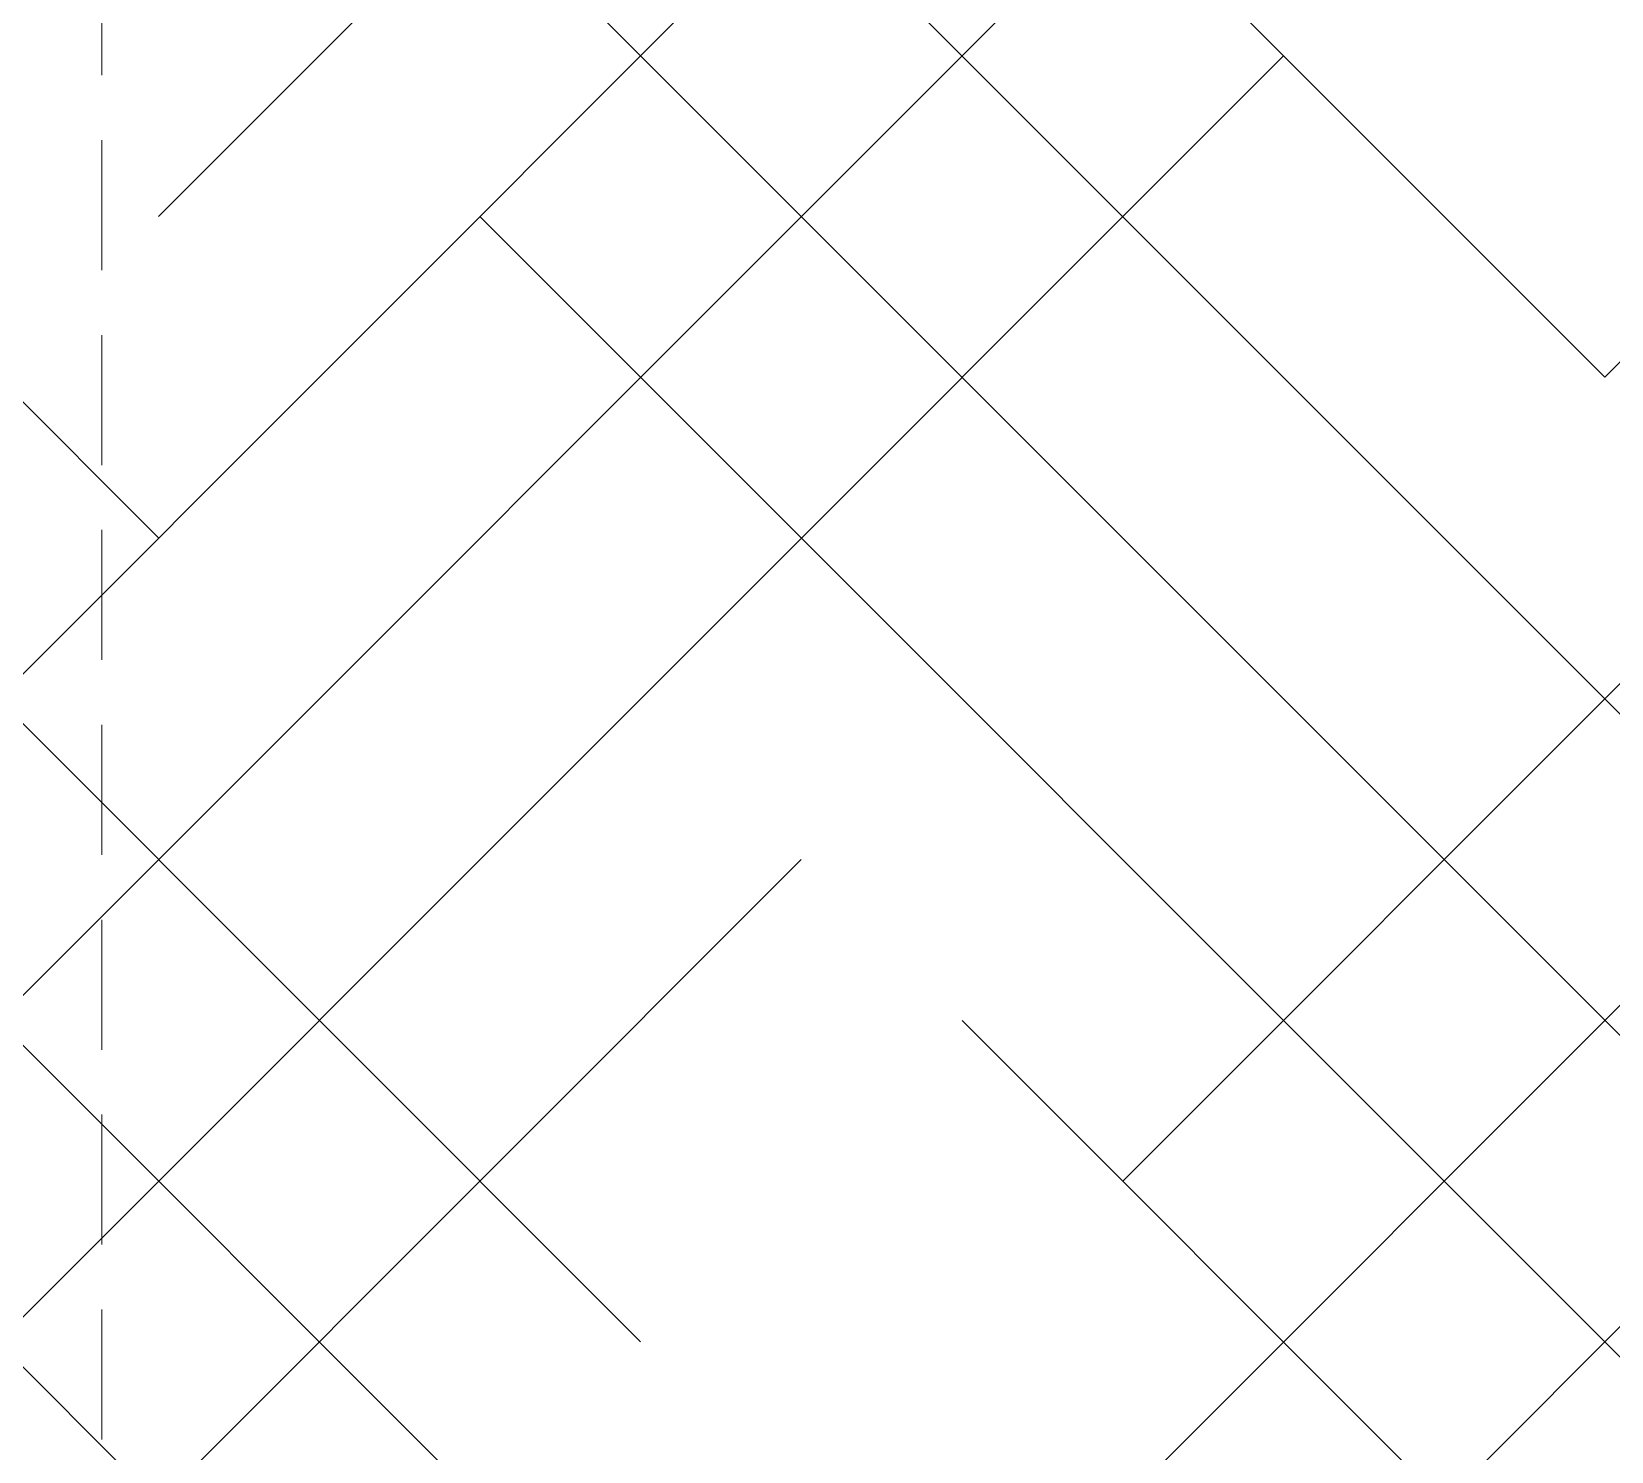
# Model space of a CAD drawing. Header units: millimetres. Extents: x 331487 to 517269, y 198509 to 399936.
# Drawn here: x 411990 to 413511, y 397618 to 398983 of the extents above; entities that cross this region are included whole.
import ezdxf

# ---------------------------------------------------------------- set-up
doc = ezdxf.new("R2010")
doc.units = ezdxf.units.MM
doc.header["$MEASUREMENT"] = 0
doc.linetypes.add('DASHED', pattern=[0.75, 0.5, -0.25])
doc.linetypes.add('DASHED2', pattern=[0.375, 0.25, -0.125])
doc.layers.add('9th_Sunk', color=251, linetype='DASHED', lineweight=5)
doc.layers.add('BEAM', color=1, linetype='Continuous', lineweight=5)

msp = doc.modelspace()

# ---------------------------------------------------------------- linework, layer by layer
at = {"layer": '9th_Sunk', "linetype": 'Continuous'}
for p, q in [((412576.4, 397722.9), (410762.8, 399536.5)), ((412112.4, 398496.3), (411072.2, 399536.5)), ((411184.3, 397258.8), (413462, 399536.5)), ((411648.3, 398032.2), (413152.6, 399536.5)), ((414432.6, 397104.1), (412000.2, 399536.5)), ((412112.4, 398805.6), (412843.2, 399536.5)), ((413968.5, 397877.5), (412309.6, 399536.5)), ((413504.5, 398650.9), (412619, 399536.5)), ((413040.5, 397877.5), (414699.4, 399536.5)), ((413504.5, 398650.9), (414390, 399536.5)), ((413040.5, 396949.5), (410565.6, 399424.3)), ((412576.4, 397104.1), (414745.1, 399272.9)), ((410720.3, 396485.4), (413195.1, 398960.3)), ((412112.4, 396330.8), (414587.3, 398805.6)), ((414745.1, 396482.2), (412421.7, 398805.6)), ((413504.5, 396176.1), (411029.6, 398650.9)), ((410256.2, 395712), (412731.1, 398186.9)), ((414745.1, 396172.9), (412885.8, 398032.2))]:
    msp.add_line(p, q, dxfattribs=at)
at = {"layer": 'BEAM', "linetype": 'DASHED2', "ltscale": 500}
msp.add_line((412057.6, 395004), (412057.6, 399536.5), dxfattribs=at)

doc.saveas('drawing.dxf')
